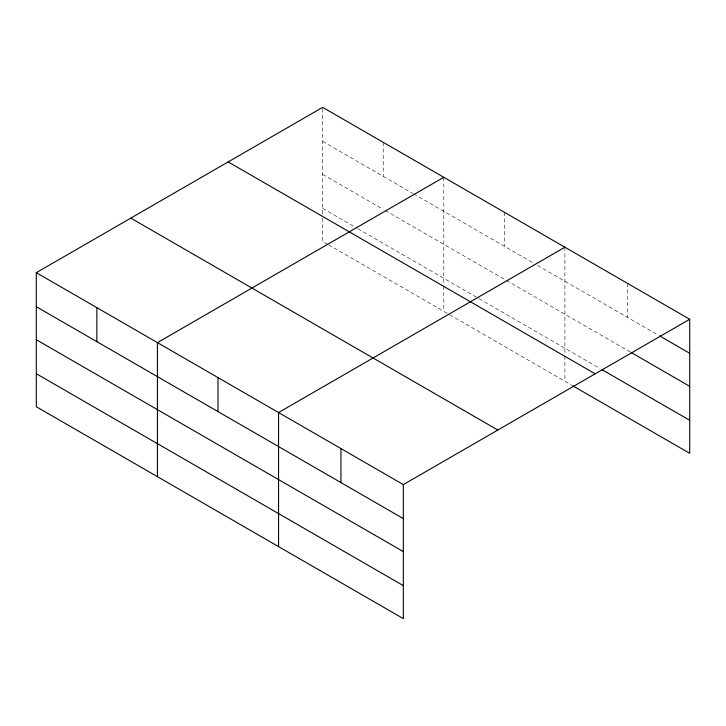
<?xml version="1.0" encoding="UTF-8"?>
<svg xmlns="http://www.w3.org/2000/svg" width="726" height="726" viewBox="0 0 726 726"><rect width="100%" height="100%" fill="white"/><g stroke="black" fill="none" stroke-linecap="round" stroke-linejoin="round"><path stroke-width="0.54" stroke-dasharray="3.63 2.72" d="M322.662 213.898L322.662 107.357M322.662 141.37L412.522 193.252M413.502 193.815L533.646 263.184M537.558 265.444L658.5 335.267M322.662 174.385L383.219 209.351M385.17 210.476L504.343 279.274M506.294 280.408L630.232 351.956M322.662 208.389L356.847 228.127M357.827 228.699L477.971 298.059M478.951 298.622L600.003 368.518M327.544 244.226L322.662 241.404L322.662 218.299M328.524 244.789L571.734 385.207M627.3 283.24L627.3 317.253M564.91 247.221L564.91 354.86M564.91 355.958L564.91 381.268M504.343 212.255L504.343 246.268M443.786 177.289L443.786 284.928M443.786 286.026L443.786 311.336M383.219 142.323L383.219 176.336"/><path stroke-width="1.09" d="M403.338 551.615L403.338 484.596L36.3 272.686L36.3 406.732L403.338 618.643L403.338 551.615L36.3 339.714M572.705 385.769L689.7 453.314L689.7 319.268L322.662 107.357L36.3 272.686M443.786 177.289L157.424 342.618L157.424 476.664M564.91 247.221L278.548 412.55L278.548 546.596M403.338 484.596L689.7 319.268M659.48 335.829L689.7 353.281M631.203 352.518L689.7 386.296M601.954 369.643L689.7 420.3M228.164 161.916L595.202 373.826M130.798 218.127L497.836 430.037M36.3 306.699L403.338 518.609M36.3 373.718L403.338 585.628M340.948 448.568L340.948 482.581M217.981 377.584L217.981 411.597M96.857 307.652L96.857 341.665"/></g></svg>
